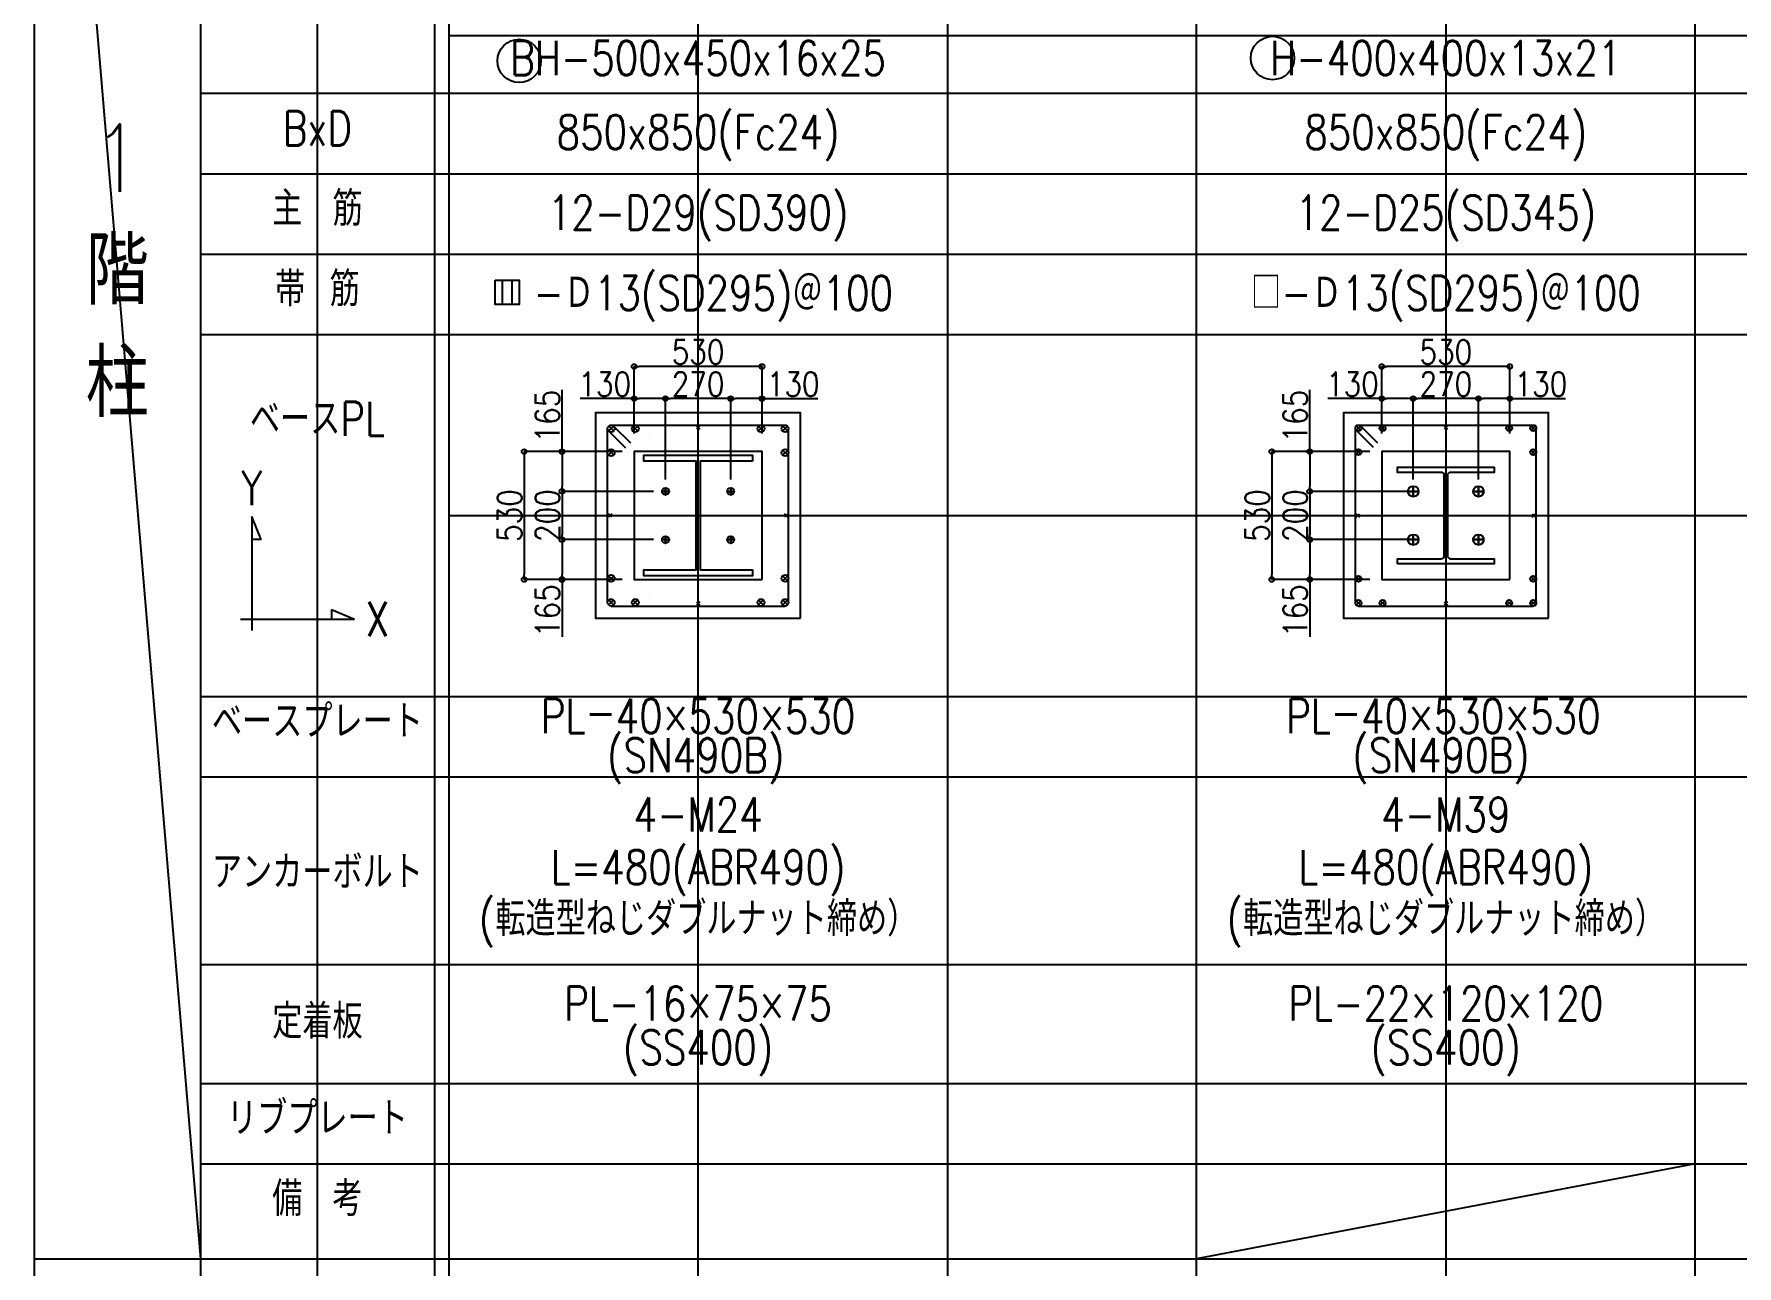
# Model space of a CAD drawing. Extents: x -668440 to 1010955, y -1678500 to 210463.
# Drawn here: x -234401 to -184982, y -433323 to -397587 of the extents above; entities that cross this region are included whole.
import ezdxf
from ezdxf.enums import TextEntityAlignment as Align

# ---------------------------------------------------------------- set-up
doc = ezdxf.new("R2010")
doc.units = 0
doc.header["$MEASUREMENT"] = 0
doc.layers.get('0').update_dxf_attribs({"color": 3, "linetype": 'CONTINUOUS'})
doc.layers.get('Defpoints').update_dxf_attribs({"color": 251, "linetype": 'CONTINUOUS'})
for name, color, linetype in [('2024年12月12日修正', 4, 'CONTINUOUS'), ('RC柱', 7, 'CONTINUOUS'), ('RC鉄筋', 4, 'CONTINUOUS'), ('Sプレート', 1, 'CONTINUOUS'), ('S柱', 4, 'CONTINUOUS'), ('寸法', 3, 'CONTINUOUS'), ('注記', 3, 'CONTINUOUS')]:
    doc.layers.add(name, color=color, linetype=linetype)
doc.styles.add('DRACAD', font='txt', dxfattribs={"width": 0.85, "bigfont": 'extfont2'})
doc.styles.get("Standard").update_dxf_attribs({"font": 'Osaka.ttc'})
doc.dimstyles.new('ISO-25', dxfattribs={"dimtxt": 2.5, "dimasz": 2.5, "dimexe": 1.25, "dimexo": 0.625, "dimtad": 1, "dimdec": 4, "dimdsep": 46, "dimtxsty": 'Standard', "dimcen": 2.5, "dimadec": 0, "dimazin": 0, "dimtfac": 1, "dimtdec": 4, "dimtmove": 0, "dimatfit": 3, "dimfxl": 1, "dimtolj": 1, "dimtzin": 0, "dimarcsym": 0})

# ---------------------------------------------------------------- blocks, each defined once
blk = doc.blocks.new('_ORIGIN')
at = {"color": 0, "linetype": 'ByBlock', "lineweight": -2}
blk.add_line((0, 0), (-1, 0), dxfattribs=at)
blk.add_circle((0, 0), 0.5, dxfattribs=at)
blk = doc.blocks.new('*D9158')
at = {"layer": '2024年12月12日修正', "color": 0, "lineweight": -2}
for p, q in [((221430, -294312.5), (221430, -293977.8)), ((221540, -293977.8), (221450, -293977.8)), ((221560, -294122.5), (221560, -293977.8)), ((221560, -293977.8), (221791.3, -293977.8))]:
    blk.add_line(p, q, dxfattribs=at)
at = {"layer": 'Defpoints', "color": 0}
for p in [(221430, -293977.8), (221560, -294172.5), (221430, -294362.5)]:
    blk.add_point(p, dxfattribs=at)
at = {"layer": '2024年12月12日修正', "color": 0, "linetype": 'ByBlock', "lineweight": -2, "xscale": 20, "yscale": 20, "zscale": 20, "rotation": 180}
blk.add_blockref('_ORIGIN', (221430, -293977.8), dxfattribs=at)
at = {"layer": '2024年12月12日修正', "color": 0, "linetype": 'ByBlock', "lineweight": -2, "xscale": 20, "yscale": 20, "zscale": 20}
blk.add_blockref('_ORIGIN', (221560, -293977.8), dxfattribs=at)
at = {"layer": '2024年12月12日修正', "color": 0, "insert": (221689.2, -293917.8), "char_height": 100, "attachment_point": 5, "style": 'DRACAD'}
blk.add_mtext('\\A1;130', dxfattribs=at)
blk = doc.blocks.new('*D9159')
at = {"layer": '2024年12月12日修正', "color": 0, "lineweight": -2}
for p, q in [((221160, -294312.5), (221160, -293977.8)), ((221410, -293977.8), (221180, -293977.8)), ((221430, -294312.5), (221430, -293977.8))]:
    blk.add_line(p, q, dxfattribs=at)
at = {"layer": 'Defpoints', "color": 0}
for p in [(221160, -293977.8), (221160, -294362.5), (221430, -294362.5)]:
    blk.add_point(p, dxfattribs=at)
at = {"layer": '2024年12月12日修正', "color": 0, "linetype": 'ByBlock', "lineweight": -2, "xscale": 20, "yscale": 20, "zscale": 20, "rotation": 180}
blk.add_blockref('_ORIGIN', (221160, -293977.8), dxfattribs=at)
at = {"layer": '2024年12月12日修正', "color": 0, "linetype": 'ByBlock', "lineweight": -2, "xscale": 20, "yscale": 20, "zscale": 20}
blk.add_blockref('_ORIGIN', (221430, -293977.8), dxfattribs=at)
at = {"layer": '2024年12月12日修正', "color": 0, "insert": (221295, -293917.8), "char_height": 100, "attachment_point": 5, "style": 'DRACAD'}
blk.add_mtext('\\A1;270', dxfattribs=at)
blk = doc.blocks.new('*D9160')
at = {"layer": 'Defpoints', "color": 0}
for p in [(221030, -293844.7), (221030, -294172.5), (221560, -294172.5)]:
    blk.add_point(p, dxfattribs=at)
at = {"layer": '寸法', "color": 0, "lineweight": -2}
for p, q in [((221030, -294122.5), (221030, -293844.7)), ((221540, -293844.7), (221050, -293844.7)), ((221560, -294122.5), (221560, -293844.7))]:
    blk.add_line(p, q, dxfattribs=at)
at = {"layer": '寸法', "color": 0, "linetype": 'ByBlock', "lineweight": -2, "xscale": 20, "yscale": 20, "zscale": 20, "rotation": 180}
blk.add_blockref('_ORIGIN', (221030, -293844.7), dxfattribs=at)
at = {"layer": '寸法', "color": 0, "linetype": 'ByBlock', "lineweight": -2, "xscale": 20, "yscale": 20, "zscale": 20}
blk.add_blockref('_ORIGIN', (221560, -293844.7), dxfattribs=at)
at = {"layer": '寸法', "color": 0, "insert": (221295, -293784.7), "char_height": 100, "attachment_point": 5, "style": 'DRACAD'}
blk.add_mtext('\\A1;530', dxfattribs=at)
blk = doc.blocks.new('*D9161')
at = {"layer": '2024年12月12日修正', "color": 0, "lineweight": -2}
for p, q in [((221030, -293977.8), (220805.8, -293977.8)), ((221030, -294122.5), (221030, -293977.8)), ((221140, -293977.8), (221050, -293977.8)), ((221160, -294312.5), (221160, -293977.8))]:
    blk.add_line(p, q, dxfattribs=at)
at = {"layer": 'Defpoints', "color": 0}
for p in [(221030, -293977.8), (221030, -294172.5), (221160, -294362.5)]:
    blk.add_point(p, dxfattribs=at)
at = {"layer": '2024年12月12日修正', "color": 0, "linetype": 'ByBlock', "lineweight": -2, "xscale": 20, "yscale": 20, "zscale": 20, "rotation": 180}
blk.add_blockref('_ORIGIN', (221030, -293977.8), dxfattribs=at)
at = {"layer": '2024年12月12日修正', "color": 0, "linetype": 'ByBlock', "lineweight": -2, "xscale": 20, "yscale": 20, "zscale": 20}
blk.add_blockref('_ORIGIN', (221160, -293977.8), dxfattribs=at)
at = {"layer": '2024年12月12日修正', "color": 0, "insert": (220907.9, -293917.8), "char_height": 100, "attachment_point": 5, "style": 'DRACAD'}
blk.add_mtext('\\A1;130', dxfattribs=at)
blk = doc.blocks.new('*D9162')
at = {"layer": '2024年12月12日修正', "color": 0, "lineweight": -2}
for p, q in [((220730.7, -294197.5), (220730.7, -293941.3)), ((220980, -294197.5), (220730.7, -294197.5)), ((220730.7, -294217.5), (220730.7, -294342.5)), ((221110, -294362.5), (220730.7, -294362.5))]:
    blk.add_line(p, q, dxfattribs=at)
at = {"layer": 'Defpoints', "color": 0}
for p in [(221030, -294197.5), (220730.7, -294362.5), (221160, -294362.5)]:
    blk.add_point(p, dxfattribs=at)
at = {"layer": '2024年12月12日修正', "color": 0, "linetype": 'ByBlock', "lineweight": -2, "xscale": 20, "yscale": 20, "zscale": 20}
for p, rotation in [((220730.7, -294197.5), 90), ((220730.7, -294362.5), 270)]:
    blk.add_blockref('_ORIGIN', p, dxfattribs=dict(at, rotation=rotation))
at = {"layer": '2024年12月12日修正', "color": 0, "insert": (220670.7, -294050.4), "char_height": 100, "attachment_point": 5, "rotation": 90, "style": 'DRACAD'}
blk.add_mtext('\\A1;165', dxfattribs=at)
blk = doc.blocks.new('*D9163')
at = {"layer": '2024年12月12日修正', "color": 0, "lineweight": -2}
for p, q in [((221110, -294362.5), (220730.7, -294362.5)), ((220730.7, -294382.5), (220730.7, -294542.5)), ((221110, -294562.5), (220730.7, -294562.5))]:
    blk.add_line(p, q, dxfattribs=at)
at = {"layer": 'Defpoints', "color": 0}
for p in [(221160, -294362.5), (220730.7, -294562.5), (221160, -294562.5)]:
    blk.add_point(p, dxfattribs=at)
at = {"layer": '2024年12月12日修正', "color": 0, "linetype": 'ByBlock', "lineweight": -2, "xscale": 20, "yscale": 20, "zscale": 20}
for p, rotation in [((220730.7, -294362.5), 90), ((220730.7, -294562.5), 270)]:
    blk.add_blockref('_ORIGIN', p, dxfattribs=dict(at, rotation=rotation))
at = {"layer": '2024年12月12日修正', "color": 0, "insert": (220670.7, -294462.5), "char_height": 100, "attachment_point": 5, "rotation": 90, "style": 'DRACAD'}
blk.add_mtext('\\A1;200', dxfattribs=at)
blk = doc.blocks.new('*D9164')
at = {"layer": 'Defpoints', "color": 0}
for p in [(221030, -294197.5), (220573.5, -294727.5), (221030, -294727.5)]:
    blk.add_point(p, dxfattribs=at)
at = {"layer": '寸法', "color": 0, "lineweight": -2}
for p, q in [((220980, -294197.5), (220573.5, -294197.5)), ((220573.5, -294217.5), (220573.5, -294707.5)), ((220980, -294727.5), (220573.5, -294727.5))]:
    blk.add_line(p, q, dxfattribs=at)
at = {"layer": '寸法', "color": 0, "linetype": 'ByBlock', "lineweight": -2, "xscale": 20, "yscale": 20, "zscale": 20}
for p, rotation in [((220573.5, -294197.5), 90), ((220573.5, -294727.5), 270)]:
    blk.add_blockref('_ORIGIN', p, dxfattribs=dict(at, rotation=rotation))
at = {"layer": '寸法', "color": 0, "insert": (220513.5, -294462.5), "char_height": 100, "attachment_point": 5, "rotation": 90, "style": 'DRACAD'}
blk.add_mtext('\\A1;530', dxfattribs=at)
blk = doc.blocks.new('*D9165')
at = {"layer": '2024年12月12日修正', "color": 0, "lineweight": -2}
for p, q in [((221110, -294562.5), (220730.7, -294562.5)), ((220730.7, -294582.5), (220730.7, -294707.5)), ((220980, -294727.5), (220730.7, -294727.5)), ((220730.7, -294727.5), (220730.7, -294965.9))]:
    blk.add_line(p, q, dxfattribs=at)
at = {"layer": 'Defpoints', "color": 0}
for p in [(221160, -294562.5), (220730.7, -294727.5), (221030, -294727.5)]:
    blk.add_point(p, dxfattribs=at)
at = {"layer": '2024年12月12日修正', "color": 0, "linetype": 'ByBlock', "lineweight": -2, "xscale": 20, "yscale": 20, "zscale": 20}
for p, rotation in [((220730.7, -294562.5), 90), ((220730.7, -294727.5), 270)]:
    blk.add_blockref('_ORIGIN', p, dxfattribs=dict(at, rotation=rotation))
at = {"layer": '2024年12月12日修正', "color": 0, "insert": (220670.7, -294856.7), "char_height": 100, "attachment_point": 5, "rotation": 90, "style": 'DRACAD'}
blk.add_mtext('\\A1;165', dxfattribs=at)
blk = doc.blocks.new('*D9238')
at = {"layer": 'Defpoints', "color": 0}
for p in [(224130, -293844.7), (224130, -294172.5), (224660, -294172.5)]:
    blk.add_point(p, dxfattribs=at)
at = {"layer": '寸法', "color": 0, "lineweight": -2}
for p, q in [((224130, -294122.5), (224130, -293844.7)), ((224640, -293844.7), (224150, -293844.7)), ((224660, -294122.5), (224660, -293844.7))]:
    blk.add_line(p, q, dxfattribs=at)
at = {"layer": '寸法', "color": 0, "linetype": 'ByBlock', "lineweight": -2, "xscale": 20, "yscale": 20, "zscale": 20, "rotation": 180}
blk.add_blockref('_ORIGIN', (224130, -293844.7), dxfattribs=at)
at = {"layer": '寸法', "color": 0, "linetype": 'ByBlock', "lineweight": -2, "xscale": 20, "yscale": 20, "zscale": 20}
blk.add_blockref('_ORIGIN', (224660, -293844.7), dxfattribs=at)
at = {"layer": '寸法', "color": 0, "insert": (224395, -293784.7), "char_height": 100, "attachment_point": 5, "style": 'DRACAD'}
blk.add_mtext('\\A1;530', dxfattribs=at)
blk = doc.blocks.new('*D9239')
at = {"layer": 'Defpoints', "color": 0}
for p in [(224130, -294197.5), (223830.7, -294362.5), (224295, -294362.5)]:
    blk.add_point(p, dxfattribs=at)
at = {"layer": '寸法', "color": 0, "lineweight": -2}
for p, q in [((223830.7, -294197.5), (223830.7, -293941.3)), ((224080, -294197.5), (223830.7, -294197.5)), ((223830.7, -294217.5), (223830.7, -294342.5)), ((224245, -294362.5), (223830.7, -294362.5))]:
    blk.add_line(p, q, dxfattribs=at)
at = {"layer": '寸法', "color": 0, "linetype": 'ByBlock', "lineweight": -2, "xscale": 20, "yscale": 20, "zscale": 20}
for p, rotation in [((223830.7, -294197.5), 90), ((223830.7, -294362.5), 270)]:
    blk.add_blockref('_ORIGIN', p, dxfattribs=dict(at, rotation=rotation))
at = {"layer": '寸法', "color": 0, "insert": (223770.7, -294050.4), "char_height": 100, "attachment_point": 5, "rotation": 90, "style": 'DRACAD'}
blk.add_mtext('\\A1;165', dxfattribs=at)
blk = doc.blocks.new('*D9240')
at = {"layer": 'Defpoints', "color": 0}
for p in [(224295, -294362.5), (223830.7, -294562.5), (224295, -294562.5)]:
    blk.add_point(p, dxfattribs=at)
at = {"layer": '寸法', "color": 0, "lineweight": -2}
for p, q in [((224245, -294362.5), (223830.7, -294362.5)), ((223830.7, -294382.5), (223830.7, -294542.5)), ((224245, -294562.5), (223830.7, -294562.5))]:
    blk.add_line(p, q, dxfattribs=at)
at = {"layer": '寸法', "color": 0, "linetype": 'ByBlock', "lineweight": -2, "xscale": 20, "yscale": 20, "zscale": 20}
for p, rotation in [((223830.7, -294362.5), 90), ((223830.7, -294562.5), 270)]:
    blk.add_blockref('_ORIGIN', p, dxfattribs=dict(at, rotation=rotation))
at = {"layer": '寸法', "color": 0, "insert": (223770.7, -294462.5), "char_height": 100, "attachment_point": 5, "rotation": 90, "style": 'DRACAD'}
blk.add_mtext('\\A1;200', dxfattribs=at)
blk = doc.blocks.new('*D9241')
at = {"layer": 'Defpoints', "color": 0}
for p in [(224130, -294197.5), (223673.5, -294727.5), (224130, -294727.5)]:
    blk.add_point(p, dxfattribs=at)
at = {"layer": '寸法', "color": 0, "lineweight": -2}
for p, q in [((224080, -294197.5), (223673.5, -294197.5)), ((223673.5, -294217.5), (223673.5, -294707.5)), ((224080, -294727.5), (223673.5, -294727.5))]:
    blk.add_line(p, q, dxfattribs=at)
at = {"layer": '寸法', "color": 0, "linetype": 'ByBlock', "lineweight": -2, "xscale": 20, "yscale": 20, "zscale": 20}
for p, rotation in [((223673.5, -294197.5), 90), ((223673.5, -294727.5), 270)]:
    blk.add_blockref('_ORIGIN', p, dxfattribs=dict(at, rotation=rotation))
at = {"layer": '寸法', "color": 0, "insert": (223613.5, -294462.5), "char_height": 100, "attachment_point": 5, "rotation": 90, "style": 'DRACAD'}
blk.add_mtext('\\A1;530', dxfattribs=at)
blk = doc.blocks.new('*D9242')
at = {"layer": 'Defpoints', "color": 0}
for p in [(224295, -294562.5), (223830.7, -294727.5), (224130, -294727.5)]:
    blk.add_point(p, dxfattribs=at)
at = {"layer": '寸法', "color": 0, "lineweight": -2}
for p, q in [((224245, -294562.5), (223830.7, -294562.5)), ((223830.7, -294582.5), (223830.7, -294707.5)), ((224080, -294727.5), (223830.7, -294727.5)), ((223830.7, -294727.5), (223830.7, -294965.9))]:
    blk.add_line(p, q, dxfattribs=at)
at = {"layer": '寸法', "color": 0, "linetype": 'ByBlock', "lineweight": -2, "xscale": 20, "yscale": 20, "zscale": 20}
for p, rotation in [((223830.7, -294562.5), 90), ((223830.7, -294727.5), 270)]:
    blk.add_blockref('_ORIGIN', p, dxfattribs=dict(at, rotation=rotation))
at = {"layer": '寸法', "color": 0, "insert": (223770.7, -294856.7), "char_height": 100, "attachment_point": 5, "rotation": 90, "style": 'DRACAD'}
blk.add_mtext('\\A1;165', dxfattribs=at)
blk = doc.blocks.new('*D9259')
at = {"layer": '2024年12月12日修正', "color": 0, "lineweight": -2}
for p, q in [((224530, -294312.5), (224530, -293977.8)), ((224640, -293977.8), (224550, -293977.8)), ((224660, -294122.5), (224660, -293977.8)), ((224660, -293977.8), (224891.3, -293977.8))]:
    blk.add_line(p, q, dxfattribs=at)
at = {"layer": 'Defpoints', "color": 0}
for p in [(224530, -293977.8), (224660, -294172.5), (224530, -294362.5)]:
    blk.add_point(p, dxfattribs=at)
at = {"layer": '2024年12月12日修正', "color": 0, "linetype": 'ByBlock', "lineweight": -2, "xscale": 20, "yscale": 20, "zscale": 20, "rotation": 180}
blk.add_blockref('_ORIGIN', (224530, -293977.8), dxfattribs=at)
at = {"layer": '2024年12月12日修正', "color": 0, "linetype": 'ByBlock', "lineweight": -2, "xscale": 20, "yscale": 20, "zscale": 20}
blk.add_blockref('_ORIGIN', (224660, -293977.8), dxfattribs=at)
at = {"layer": '2024年12月12日修正', "color": 0, "insert": (224789.2, -293917.8), "char_height": 100, "attachment_point": 5, "style": 'DRACAD'}
blk.add_mtext('\\A1;130', dxfattribs=at)
blk = doc.blocks.new('*D9260')
at = {"layer": '2024年12月12日修正', "color": 0, "lineweight": -2}
for p, q in [((224260, -294312.5), (224260, -293977.8)), ((224510, -293977.8), (224280, -293977.8)), ((224530, -294312.5), (224530, -293977.8))]:
    blk.add_line(p, q, dxfattribs=at)
at = {"layer": 'Defpoints', "color": 0}
for p in [(224260, -293977.8), (224260, -294362.5), (224530, -294362.5)]:
    blk.add_point(p, dxfattribs=at)
at = {"layer": '2024年12月12日修正', "color": 0, "linetype": 'ByBlock', "lineweight": -2, "xscale": 20, "yscale": 20, "zscale": 20, "rotation": 180}
blk.add_blockref('_ORIGIN', (224260, -293977.8), dxfattribs=at)
at = {"layer": '2024年12月12日修正', "color": 0, "linetype": 'ByBlock', "lineweight": -2, "xscale": 20, "yscale": 20, "zscale": 20}
blk.add_blockref('_ORIGIN', (224530, -293977.8), dxfattribs=at)
at = {"layer": '2024年12月12日修正', "color": 0, "insert": (224395, -293917.8), "char_height": 100, "attachment_point": 5, "style": 'DRACAD'}
blk.add_mtext('\\A1;270', dxfattribs=at)
blk = doc.blocks.new('*D9261')
at = {"layer": '2024年12月12日修正', "color": 0, "lineweight": -2}
for p, q in [((224130, -293977.8), (223905.8, -293977.8)), ((224130, -294122.5), (224130, -293977.8)), ((224240, -293977.8), (224150, -293977.8)), ((224260, -294312.5), (224260, -293977.8))]:
    blk.add_line(p, q, dxfattribs=at)
at = {"layer": 'Defpoints', "color": 0}
for p in [(224130, -293977.8), (224130, -294172.5), (224260, -294362.5)]:
    blk.add_point(p, dxfattribs=at)
at = {"layer": '2024年12月12日修正', "color": 0, "linetype": 'ByBlock', "lineweight": -2, "xscale": 20, "yscale": 20, "zscale": 20, "rotation": 180}
blk.add_blockref('_ORIGIN', (224130, -293977.8), dxfattribs=at)
at = {"layer": '2024年12月12日修正', "color": 0, "linetype": 'ByBlock', "lineweight": -2, "xscale": 20, "yscale": 20, "zscale": 20}
blk.add_blockref('_ORIGIN', (224260, -293977.8), dxfattribs=at)
at = {"layer": '2024年12月12日修正', "color": 0, "insert": (224007.9, -293917.8), "char_height": 100, "attachment_point": 5, "style": 'DRACAD'}
blk.add_mtext('\\A1;130', dxfattribs=at)
blk = doc.blocks.new('柱リスト')
at = {"layer": '2024年12月12日修正', "elevation": 4858.4634}
for points in [[(221175.50971, -294362.53231), (221144.50971, -294362.53231)], [(221160.00971, -294347.03231), (221160.00971, -294378.03231)], [(221445.50971, -294362.53231), (221414.50971, -294362.53231)], [(221430.00971, -294347.03231), (221430.00971, -294378.03231)], [(224283.00967, -294362.53231), (224237.00967, -294362.53231)], [(224260.00967, -294339.53231), (224260.00967, -294385.53231)], [(224553.00967, -294362.53231), (224507.00967, -294362.53231)], [(224530.00967, -294339.53231), (224530.00967, -294385.53231)], [(221175.50971, -294562.53231), (221144.50971, -294562.53231)], [(221160.00971, -294547.03231), (221160.00971, -294578.03231)], [(221445.50971, -294562.53231), (221414.50971, -294562.53231)], [(221430.00971, -294547.03231), (221430.00971, -294578.03231)], [(224283.00967, -294562.53231), (224237.00967, -294562.53231)], [(224260.00967, -294539.53231), (224260.00967, -294585.53231)], [(224553.00967, -294562.53231), (224507.00967, -294562.53231)], [(224530.00967, -294539.53231), (224530.00967, -294585.53231)]]:
    blk.add_lwpolyline(points, close=True, dxfattribs=at)
at = {"layer": '2024年12月12日修正'}
for centre, radius in [((221160.00971, -294362.53231, 4858.4634), 14.5), ((221160.00971, -294362.53231, 4858.4634), 14.5), ((221430.00971, -294362.53231, 4858.4634), 14.5), ((221430.00971, -294362.53231, 4858.4634), 14.5), ((224260.00967, -294362.53231, 4858.4634), 22), ((224530.00967, -294362.53231, 4858.4634), 22), ((221160.00971, -294562.53231, 4858.4634), 14.5), ((221160.00971, -294562.53231, 4858.4634), 14.5), ((221430.00971, -294562.53231, 4858.4634), 14.5), ((221430.00971, -294562.53231, 4858.4634), 14.5), ((224260.00967, -294562.53231, 4858.4634), 22), ((224530.00967, -294562.53231, 4858.4634), 22)]:
    blk.add_circle(centre, radius, dxfattribs=at)
at = {"layer": 'Defpoints'}
for p, q in [((219716.73889, -300460.81076, 4858.4634), (219716.73889, -287314.69899, 4858.4634)), ((221295.00971, -300460.81076, 4858.4634), (221295.00971, -287314.69899, 4858.4634)), ((223361.67635, -300460.81076, 4858.4634), (223361.67635, -287314.69899, 4858.4634)), ((225428.34299, -300460.81076, 4858.4634), (225428.34299, -287314.69899, 4858.4634)), ((218541.92641, -289353.61565, 4858.4634), (219231.8014, -297542.40787, 4858.4634)), ((220261.67639, -294462.53231, 4858.4634), (232661.67623, -294462.53231, 4858.4634)), ((225428.34299, -297149.07454, 4858.4634), (223361.67635, -297542.40787, 4858.4634))]:
    blk.add_line(p, q, dxfattribs=at)
at = {"layer": 'Defpoints', "linetype": 'Continuous'}
blk.add_line((224395.00967, -287314.69899, 4858.4634), (224395.00967, -300460.81076, 4858.4634), dxfattribs=at)
at = {"layer": 'RC柱', "elevation": 4858.4634}
for points in [[(221720.00971, -294887.53231), (221720.00971, -294037.53231), (220870.00971, -294037.53231), (220870.00971, -294887.53231)], [(224820.00967, -294887.53231), (224820.00967, -294037.53231), (223970.00967, -294037.53231), (223970.00967, -294887.53231)]]:
    blk.add_lwpolyline(points, close=True, dxfattribs=at)
at = {"layer": 'RC鉄筋'}
for p, q in [((220920.00971, -294823.03231, 4858.4634), (220920.00971, -294102.03231, 4858.4634)), ((220923.54955, -294091.07215, 4858.4634), (220945.46986, -294112.99246, 4858.4634)), ((220923.54955, -294112.99246, 4858.4634), (220945.46986, -294091.07215, 4858.4634)), ((220934.50971, -294087.53231, 4858.4634), (221655.50971, -294087.53231, 4858.4634)), ((221023.54955, -294091.07215, 4858.4634), (221045.46986, -294112.99246, 4858.4634)), ((221023.54955, -294112.99246, 4858.4634), (221045.46986, -294091.07215, 4858.4634)), ((221302.08077, -294090.46124, 4858.4634), (221287.93864, -294104.60337, 4858.4634)), ((221287.93864, -294090.46124, 4858.4634), (221302.08077, -294104.60337, 4858.4634)), ((221544.54955, -294091.07215, 4858.4634), (221566.46986, -294112.99246, 4858.4634)), ((221544.54955, -294112.99246, 4858.4634), (221566.46986, -294091.07215, 4858.4634)), ((221644.54955, -294091.07215, 4858.4634), (221666.46986, -294112.99246, 4858.4634)), ((221644.54955, -294112.99246, 4858.4634), (221666.46986, -294091.07215, 4858.4634)), ((221670.00971, -294823.03231, 4858.4634), (221670.00971, -294102.03231, 4858.4634)), ((224020.00967, -294825.03231, 4858.4634), (224020.00967, -294100.03231, 4858.4634)), ((224022.96373, -294090.48637, 4858.4634), (224042.05561, -294109.57825, 4858.4634)), ((224022.96373, -294109.57825, 4858.4634), (224042.05561, -294090.48637, 4858.4634)), ((224032.50967, -294087.53231, 4858.4634), (224757.50967, -294087.53231, 4858.4634)), ((224122.96373, -294090.48637, 4858.4634), (224142.05561, -294109.57825, 4858.4634)), ((224122.96373, -294109.57825, 4858.4634), (224142.05561, -294090.48637, 4858.4634)), ((224402.08074, -294090.46124, 4858.4634), (224387.9386, -294104.60337, 4858.4634)), ((224387.9386, -294090.46124, 4858.4634), (224402.08074, -294104.60337, 4858.4634)), ((224647.96373, -294090.48637, 4858.4634), (224667.05561, -294109.57825, 4858.4634)), ((224647.96373, -294109.57825, 4858.4634), (224667.05561, -294090.48637, 4858.4634)), ((224747.96373, -294090.48637, 4858.4634), (224767.05561, -294109.57825, 4858.4634)), ((224747.96373, -294109.57825, 4858.4634), (224767.05561, -294090.48637, 4858.4634)), ((224770.00967, -294825.03231, 4858.4634), (224770.00967, -294100.03231, 4858.4634)), ((220923.54955, -294191.07215, 4858.4634), (220945.46986, -294212.99246, 4858.4634)), ((220923.54955, -294212.99246, 4858.4634), (220945.46986, -294191.07215, 4858.4634)), ((221644.54955, -294191.07215, 4858.4634), (221666.46986, -294212.99246, 4858.4634)), ((221644.54955, -294212.99246, 4858.4634), (221666.46986, -294191.07215, 4858.4634)), ((224022.96373, -294190.48637, 4858.4634), (224042.05561, -294209.57825, 4858.4634)), ((224022.96373, -294209.57825, 4858.4634), (224042.05561, -294190.48637, 4858.4634)), ((224747.96373, -294190.48637, 4858.4634), (224767.05561, -294209.57825, 4858.4634)), ((224747.96373, -294209.57825, 4858.4634), (224767.05561, -294190.48637, 4858.4634)), ((220937.08077, -294469.60337, 4858.4634), (220922.93864, -294455.46124, 4858.4634)), ((220937.08077, -294455.46124, 4858.4634), (220922.93864, -294469.60337, 4858.4634)), ((221667.08077, -294469.60337, 4858.4634), (221652.93864, -294455.46124, 4858.4634)), ((221667.08077, -294455.46124, 4858.4634), (221652.93864, -294469.60337, 4858.4634)), ((224022.9386, -294455.46124, 4858.4634), (224037.08074, -294469.60337, 4858.4634)), ((224022.9386, -294469.60337, 4858.4634), (224037.08074, -294455.46124, 4858.4634)), ((224752.9386, -294455.46124, 4858.4634), (224767.08074, -294469.60337, 4858.4634)), ((224752.9386, -294469.60337, 4858.4634), (224767.08074, -294455.46124, 4858.4634)), ((220923.54955, -294712.07215, 4858.4634), (220945.46986, -294733.99246, 4858.4634)), ((220923.54955, -294733.99246, 4858.4634), (220945.46986, -294712.07215, 4858.4634)), ((221644.54955, -294712.07215, 4858.4634), (221666.46986, -294733.99246, 4858.4634)), ((221644.54955, -294733.99246, 4858.4634), (221666.46986, -294712.07215, 4858.4634)), ((224022.96373, -294715.48637, 4858.4634), (224042.05561, -294734.57825, 4858.4634)), ((224022.96373, -294734.57825, 4858.4634), (224042.05561, -294715.48637, 4858.4634)), ((224747.96373, -294715.48637, 4858.4634), (224767.05561, -294734.57825, 4858.4634)), ((224747.96373, -294734.57825, 4858.4634), (224767.05561, -294715.48637, 4858.4634)), ((220923.54955, -294812.07215, 4858.4634), (220945.46986, -294833.99246, 4858.4634)), ((220923.54955, -294833.99246, 4858.4634), (220945.46986, -294812.07215, 4858.4634)), ((221023.54955, -294812.07215, 4858.4634), (221045.46986, -294833.99246, 4858.4634)), ((221023.54955, -294833.99246, 4858.4634), (221045.46986, -294812.07215, 4858.4634)), ((221544.54955, -294812.07215, 4858.4634), (221566.46986, -294833.99246, 4858.4634)), ((221544.54955, -294833.99246, 4858.4634), (221566.46986, -294812.07215, 4858.4634)), ((221644.54955, -294812.07215, 4858.4634), (221666.46986, -294833.99246, 4858.4634)), ((221644.54955, -294833.99246, 4858.4634), (221666.46986, -294812.07215, 4858.4634)), ((224022.96373, -294815.48637, 4858.4634), (224042.05561, -294834.57825, 4858.4634)), ((224022.96373, -294834.57825, 4858.4634), (224042.05561, -294815.48637, 4858.4634)), ((224122.96373, -294815.48637, 4858.4634), (224142.05561, -294834.57825, 4858.4634)), ((224122.96373, -294834.57825, 4858.4634), (224142.05561, -294815.48637, 4858.4634)), ((224647.96373, -294815.48637, 4858.4634), (224667.05561, -294834.57825, 4858.4634)), ((224647.96373, -294834.57825, 4858.4634), (224667.05561, -294815.48637, 4858.4634)), ((224747.96373, -294815.48637, 4858.4634), (224767.05561, -294834.57825, 4858.4634)), ((224747.96373, -294834.57825, 4858.4634), (224767.05561, -294815.48637, 4858.4634)), ((220934.50971, -294837.53231, 4858.4634), (221655.50971, -294837.53231, 4858.4634)), ((221302.08077, -294820.46124, 4858.4634), (221287.93864, -294834.60337, 4858.4634)), ((221287.93864, -294820.46124, 4858.4634), (221302.08077, -294834.60337, 4858.4634)), ((224032.50967, -294837.53231, 4858.4634), (224757.50967, -294837.53231, 4858.4634)), ((224402.08074, -294820.46124, 4858.4634), (224387.9386, -294834.60337, 4858.4634)), ((224387.9386, -294820.46124, 4858.4634), (224402.08074, -294834.60337, 4858.4634))]:
    blk.add_line(p, q, dxfattribs=at)
at = {"layer": 'RC鉄筋', "linetype": 'Continuous'}
for p, q in [((220924.25666, -294112.28536, 4858.4634), (220994.11881, -294182.14751, 4858.4634)), ((220944.76275, -294091.77926, 4858.4634), (221014.6249, -294161.64141, 4858.4634)), ((224023.67083, -294108.87114, 4858.4634), (224093.53298, -294178.73329, 4858.4634)), ((224041.3485, -294091.19347, 4858.4634), (224111.21065, -294161.05562, 4858.4634))]:
    blk.add_line(p, q, dxfattribs=at)
at = {"layer": 'RC鉄筋'}
for centre, radius in [((220934.50971, -294102.03231, 4858.4634), 14.5), ((221034.50971, -294102.03231, 4858.4634), 14.5), ((221555.50971, -294102.03231, 4858.4634), 14.5), ((221655.50971, -294102.03231, 4858.4634), 14.5), ((224032.50967, -294100.03231, 4858.4634), 12.5), ((224132.50967, -294100.03231, 4858.4634), 12.5), ((224657.50967, -294100.03231, 4858.4634), 12.5), ((224757.50967, -294100.03231, 4858.4634), 12.5), ((220934.50971, -294202.03231, 4858.4634), 14.5), ((221655.50971, -294202.03231, 4858.4634), 14.5), ((224032.50967, -294200.03231, 4858.4634), 12.5), ((224757.50967, -294200.03231, 4858.4634), 12.5), ((220934.50971, -294723.03231, 4858.4634), 14.5), ((221655.50971, -294723.03231, 4858.4634), 14.5), ((224032.50967, -294725.03231, 4858.4634), 12.5), ((224757.50967, -294725.03231, 4858.4634), 12.5), ((220934.50971, -294823.03231, 4858.4634), 14.5), ((221034.50971, -294823.03231, 4858.4634), 14.5), ((221555.50971, -294823.03231, 4858.4634), 14.5), ((221655.50971, -294823.03231, 4858.4634), 14.5), ((224032.50967, -294825.03231, 4858.4634), 12.5), ((224132.50967, -294825.03231, 4858.4634), 12.5), ((224657.50967, -294825.03231, 4858.4634), 12.5), ((224757.50967, -294825.03231, 4858.4634), 12.5)]:
    blk.add_circle(centre, radius, dxfattribs=at)
at = {"layer": 'Sプレート'}
for p, q in [((221095.00971, -294137.53231, 4858.4634), (221095.00971, -294137.53231, 4858.4634)), ((221095.00971, -294787.53231, 4858.4634), (221095.00971, -294787.53231, 4858.4634))]:
    blk.add_line(p, q, dxfattribs=at)
at = {"layer": 'Sプレート', "elevation": 4858.4634}
for points in [[(221560.00971, -294727.53231), (221560.00971, -294197.53231), (221030.00971, -294197.53231), (221030.00971, -294727.53231)], [(224660.00967, -294727.53231), (224660.00967, -294197.53231), (224130.00967, -294197.53231), (224130.00967, -294727.53231)]]:
    blk.add_lwpolyline(points, close=True, dxfattribs=at)
at = {"layer": 'S柱', "elevation": 4858.4634}
blk.add_lwpolyline([(221520.00971, -294237.53231), (221303.00971, -294237.53231), (221303.00971, -294687.53231), (221520.00971, -294687.53231), (221520.00971, -294712.53231), (221070.00971, -294712.53231), (221070.00971, -294687.53231), (221287.00971, -294687.53231), (221287.00971, -294237.53231), (221070.00971, -294237.53231), (221070.00971, -294212.53231), (221520.00971, -294212.53231)], close=True, dxfattribs=at)
blk.add_lwpolyline([(224195.00967, -294662.53231), (224195.00967, -294641.53231), (224375.50967, -294641.53231, 0.4142135624), (224388.50967, -294628.53231), (224388.50967, -294296.53231, 0.4142135624), (224375.50967, -294283.53231), (224195.00967, -294283.53231), (224195.00967, -294262.53231), (224595.00967, -294262.53231), (224595.00967, -294283.53231), (224414.50967, -294283.53231, 0.4142135624), (224401.50967, -294296.53231), (224401.50967, -294628.53231, 0.4142135624), (224414.50967, -294641.53231), (224595.00967, -294641.53231), (224595.00967, -294662.53231)], format="xyb", close=True, dxfattribs=at)
at = {"layer": '注記', "linetype": 'Continuous'}
for p, q in [((218541.92641, -287314.69899, 4858.4634), (218541.92641, -300460.81076, 4858.4634)), ((219231.8014, -287314.69899, 4858.4634), (219231.8014, -300460.81076, 4858.4634)), ((220201.67639, -287314.69899, 4858.4634), (220201.67639, -300460.81076, 4858.4634)), ((220261.67639, -287314.69899, 4858.4634), (220261.67639, -300460.81076, 4858.4634)), ((222328.34303, -287314.69899, 4858.4634), (222328.34303, -300460.81076, 4858.4634)), ((222328.34303, -287314.69899, 4858.4634), (222328.34303, -300460.81076, 4858.4634)), ((220261.67639, -292473.07398, 4858.4634), (232661.67623, -292473.07398, 4858.4634)), ((219231.8014, -292712.53231, 4858.4634), (232661.67623, -292712.53231, 4858.4634)), ((219231.8014, -293045.86564, 4858.4634), (232661.67623, -293045.86564, 4858.4634)), ((219231.8014, -293379.19897, 4858.4634), (232661.67623, -293379.19897, 4858.4634)), ((219231.8014, -293712.53231, 4858.4634), (232661.67623, -293712.53231, 4858.4634)), ((219444.89131, -294466.71982, 4858.4634), (219444.89131, -294938.94205, 4858.4634)), ((219484.01148, -294561.16427, 4858.4634), (219444.89131, -294466.71982, 4858.4634)), ((219484.01148, -294561.16427, 4858.4634), (219444.89131, -294561.16427, 4858.4634)), ((219775.44686, -294852.59965, 4858.4634), (219869.89131, -294891.71982, 4858.4634)), ((219775.44686, -294852.59965, 4858.4634), (219775.44686, -294891.71982, 4858.4634)), ((219397.66909, -294891.71982, 4858.4634), (219869.89131, -294891.71982, 4858.4634)), ((219231.8014, -295212.53231, 4858.4634), (232661.67623, -295212.53231, 4858.4634)), ((219231.8014, -295545.86564, 4858.4634), (232661.67623, -295545.86564, 4858.4634)), ((219231.8014, -296323.64342, 4858.4634), (232661.67623, -296323.64342, 4858.4634)), ((219231.8014, -296815.74121, 4858.4634), (232661.67623, -296815.74121, 4858.4634)), ((219231.8014, -297149.07454, 4858.4634), (232661.67623, -297149.07454, 4858.4634)), ((218541.92641, -297542.40787, 4858.4634), (232661.67623, -297542.40787, 4858.4634))]:
    blk.add_line(p, q, dxfattribs=at)
at = {"layer": '注記'}
for p, q in [((220483.2508, -293487.51021), (220483.2508, -293587.51021)), ((220523.2508, -293487.51021), (220523.2508, -293587.51021))]:
    blk.add_line(p, q, dxfattribs=at)
blk.add_lwpolyline([(220453.2508, -293487.51021), (220553.2508, -293487.51021), (220553.2508, -293587.51021), (220453.2508, -293587.51021)], close=True, dxfattribs=at)
for centre in [(220553.43395, -292578.57777), (223676.62074, -292566.52972)]:
    blk.add_circle(centre, 90, dxfattribs=at)
at = {"layer": '注記', "linetype": 'Continuous', "style": 'DRACAD', "width": 0.8}
for s, p in [('BH-500x450x16x25', (221295.00971, -292637.57397, 4858.4634)), ('H-400x400x13x21', (224395.00967, -292637.57397, 4858.4634)), ('BxD', (219716.73889, -292928.32397, 4858.4634)), ('850x850(Fc24)', (221295.00971, -292944.69897, 4858.4634)), ('850x850(Fc24)', (224395.00967, -292944.69897, 4858.4634)), ('主\u3000筋', (219716.73889, -293261.6573, 4858.4634)), ('12-D29(SD390)', (221295.00971, -293278.0323, 4858.4634)), ('12-D25(SD345)', (224395.00967, -293278.0323, 4858.4634)), ('帯 筋', (219716.73889, -293594.99064, 4858.4634)), ('\u3000-Ｄ13(SD295)＠100', (221295.00971, -293611.36564, 4858.4634)), ('□-Ｄ13(SD295)＠100', (224395.00967, -293611.36564, 4858.4634)), ('Y', (219444.89131, -294419.4976, 4858.4634)), ('ベースプレート', (219716.73889, -295386.6573, 4858.4634)), ('PL－40×530×530', (221295.00971, -295364.70143, 4858.4634)), ('PL－40×530×530', (224385.0015, -295364.70143, 4858.4634)), ('(SN490B)', (221285.01787, -295526.74272, 4858.4634)), ('(SN490B)', (224375.00967, -295526.74272, 4858.4634)), ('4-M24', (221295.00971, -295772.47675, 4858.4634)), ('4-M39', (224395.00967, -295772.47675, 4858.4634)), ('アンカーボルト', (219716.73889, -296011.10175, 4858.4634)), ('L=480(ABR490)', (221295.00971, -295990.86279, 4858.4634)), ('L=480(ABR490)', (224395.00967, -295990.86279, 4858.4634)), ('(転造型ねじダブルナット締め）', (221295.00971, -296204.69897, 4858.4634)), ('(転造型ねじダブルナット締め）', (224395.00967, -296204.69897, 4858.4634)), ('PL-16×75×75', (221295.00971, -296555.81008, 4858.4634)), ('PL-22×120×120', (224395.00967, -296555.81008, 4858.4634)), ('定着板', (219716.73889, -296630.50044, 4858.4634)), ('(SS400)', (221295.00971, -296737.82194, 4858.4634)), ('(SS400)', (224395.00967, -296737.82194, 4858.4634)), ('リブプレート', (219716.73889, -297031.53287, 4858.4634)), ('備\u3000考', (219716.73889, -297364.8662, 4858.4634))]:
    blk.add_text(s, height=142, dxfattribs=at).set_placement(p, align=Align.CENTER)
blk.add_text('ベースPL', height=142, dxfattribs=at).set_placement((219716.73889, -294061.89343, 4858.4634), align=Align.MIDDLE_CENTER)
blk.add_text('X', height=142, dxfattribs=at).set_placement((219917.11353, -294891.71982, 4858.4634), align=Align.MIDDLE_LEFT)
at = {"layer": '注記', "insert": (218886.8639, -293448.01176, 4858.4634), "char_height": 280, "width": 950, "attachment_point": 5, "style": 'DRACAD'}
blk.add_mtext('\\pxqc;1\\P階\\P柱', dxfattribs=at)
at = {"layer": '2024年12月12日修正'}
for base, p1, p2, angle, picture, middle in [((221030.00971, -293977.81263, 5108.4634), (221160.00971, -294362.53231, 4858.4634), (221030.00971, -294172.53231, 4858.4634), 180, '*D9161', (220907.92637, -293917.81263, 5108.4634)), ((224130.00967, -293977.81263, 5108.4634), (224260.00967, -294362.53231, 4858.4634), (224130.00967, -294172.53231, 4858.4634), 180, '*D9261', (224007.92633, -293917.81263, 5108.4634)), ((220730.74136, -294727.53231, 5108.4634), (221160.00971, -294562.53231, 4858.4634), (221030.00971, -294727.53231, 4858.4634), 270, '*D9165', (220670.74136, -294856.69897, 5108.4634))]:
    dim = blk.add_linear_dim(base=base, p1=p1, p2=p2, angle=angle, dimstyle='ISO-25', override={"dimtxt": 100, "dimasz": 20, "dimexe": 0, "dimexo": 50, "dimgap": 10, "dimtxsty": 'DRACAD', "dimblk1": 'ORIGIN', "dimblk2": 'ORIGIN', "dimsah": 1}, dxfattribs=at)
    dim.commit()
    dim.dimension.update_dxf_attribs({"geometry": picture, "text_midpoint": middle})
for base, p1, p2, angle, picture, middle in [((221160.00971, -293977.81263, 5108.4634), (221430.00971, -294362.53231, 4858.4634), (221160.00971, -294362.53231, 4858.4634), 180, '*D9159', (221295.00971, -293977.81263, 5108.4634)), ((221430.00971, -293977.81263, 5108.4634), (221560.00971, -294172.53231, 4858.4634), (221430.00971, -294362.53231, 4858.4634), 180, '*D9158', (221689.17637, -293977.81263, 5108.4634)), ((224260.00967, -293977.81263, 5108.4634), (224530.00967, -294362.53231, 4858.4634), (224260.00967, -294362.53231, 4858.4634), 180, '*D9260', (224395.00967, -293977.81263, 5108.4634)), ((224530.00967, -293977.81263, 5108.4634), (224660.00967, -294172.53231, 4858.4634), (224530.00967, -294362.53231, 4858.4634), 180, '*D9259', (224789.17633, -293977.81263, 5108.4634)), ((220730.74136, -294362.53231, 5108.4634), (221030.00971, -294197.53231, 4858.4634), (221160.00971, -294362.53231, 4858.4634), 270, '*D9162', (220730.74136, -294050.44897, 5108.4634)), ((220730.74136, -294562.53231, 5108.4634), (221160.00971, -294362.53231, 4858.4634), (221160.00971, -294562.53231, 4858.4634), 270, '*D9163', (220730.74136, -294462.53231, 5108.4634))]:
    dim = blk.add_linear_dim(base=base, p1=p1, p2=p2, angle=angle, dimstyle='ISO-25', override={"dimtxt": 100, "dimasz": 20, "dimexe": 0, "dimexo": 50, "dimgap": 10, "dimtxsty": 'DRACAD', "dimblk1": 'ORIGIN', "dimblk2": 'ORIGIN', "dimsah": 1}, dxfattribs=at)
    dim.commit()
    dim.dimension.update_dxf_attribs({"geometry": picture, "text_midpoint": middle, "dimtype": 160})
at = {"layer": '寸法'}
for base, p1, p2, angle, picture, middle in [((221030.00971, -293844.68763, 5108.4634), (221560.00971, -294172.53231, 4858.4634), (221030.00971, -294172.53231, 4858.4634), 180, '*D9160', (221295.00971, -293784.68763, 5108.4634)), ((224130.00967, -293844.68763, 5108.4634), (224660.00967, -294172.53231, 4858.4634), (224130.00967, -294172.53231, 4858.4634), 180, '*D9238', (224395.00967, -293784.68763, 5108.4634)), ((220573.49771, -294727.53231, 5108.4634), (221030.00971, -294197.53231, 4858.4634), (221030.00971, -294727.53231, 4858.4634), 270, '*D9164', (220513.49771, -294462.53231, 5108.4634)), ((223673.49768, -294727.53231, 5108.4634), (224130.00967, -294197.53231, 4858.4634), (224130.00967, -294727.53231, 4858.4634), 270, '*D9241', (223613.49768, -294462.53231, 5108.4634)), ((223830.74132, -294727.53231, 5108.4634), (224295.00967, -294562.53231, 4858.4634), (224130.00967, -294727.53231, 4858.4634), 270, '*D9242', (223770.74132, -294856.69897, 5108.4634))]:
    dim = blk.add_linear_dim(base=base, p1=p1, p2=p2, angle=angle, dimstyle='ISO-25', override={"dimtxt": 100, "dimasz": 20, "dimexe": 0, "dimexo": 50, "dimgap": 10, "dimtxsty": 'DRACAD', "dimblk1": 'ORIGIN', "dimblk2": 'ORIGIN', "dimsah": 1}, dxfattribs=at)
    dim.commit()
    dim.dimension.update_dxf_attribs({"geometry": picture, "text_midpoint": middle})
for base, p1, p2, picture, middle in [((223830.74132, -294362.53231, 5108.4634), (224130.00967, -294197.53231, 4858.4634), (224295.00967, -294362.53231, 4858.4634), '*D9239', (223830.74132, -294050.44897, 5108.4634)), ((223830.74132, -294562.53231, 5108.4634), (224295.00967, -294362.53231, 4858.4634), (224295.00967, -294562.53231, 4858.4634), '*D9240', (223830.74132, -294462.53231, 5108.4634))]:
    dim = blk.add_linear_dim(base=base, p1=p1, p2=p2, angle=270, dimstyle='ISO-25', override={"dimtxt": 100, "dimasz": 20, "dimexe": 0, "dimexo": 50, "dimgap": 10, "dimtxsty": 'DRACAD', "dimblk1": 'ORIGIN', "dimblk2": 'ORIGIN', "dimsah": 1}, dxfattribs=at)
    dim.commit()
    dim.dimension.update_dxf_attribs({"geometry": picture, "text_midpoint": middle, "dimtype": 160})

msp = doc.modelspace()

# ---------------------------------------------------------------- block references
at = {"xscale": 7.000000000000349, "yscale": 7.000000000000349, "zscale": 7.000000000000349}
msp.add_blockref('柱リスト', (-1764194.71579, 1649683.65914, -34009.2438), dxfattribs=at)

doc.saveas('drawing.dxf')
